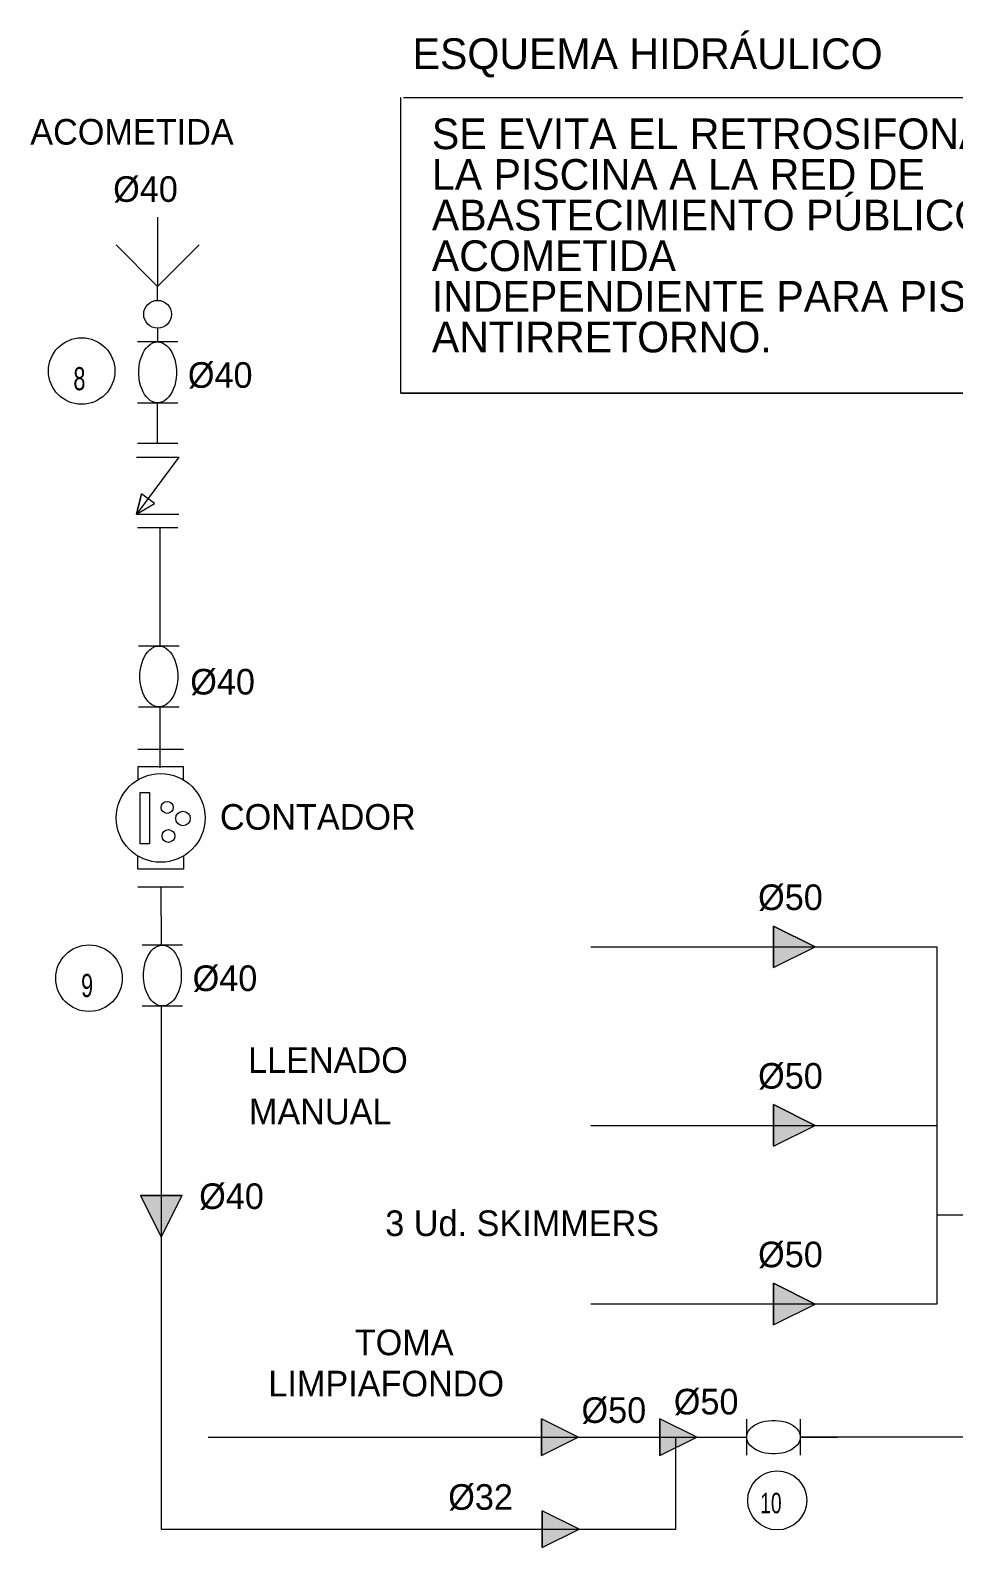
# Model space of a CAD drawing. Header units: millimetres. Extents: x 441156 to 441876, y 4514765 to 4515211.
# Drawn here: x 441278.46 to 441282.27, y 4514771.18 to 4514777.43 of the extents above; entities that cross this region are included whole.
import ezdxf

# ---------------------------------------------------------------- set-up
doc = ezdxf.new("R2010")
doc.units = ezdxf.units.MM
doc.layers.add('01_textos', color=7, linetype='Continuous')
for name, color, linetype, lineweight, true_color in [('05 ESQUEMAS HIDRAULICOS nuevos_dwg _6_', 7, 'Continuous', 18, 0x767676), ('A-DETL', 7, 'Continuous', 50, 0x008000), ('I-FONTANERÍA', 6, 'Continuous', 13, 0xff00ff)]:
    doc.layers.add(name, color=color, linetype=linetype, lineweight=lineweight, true_color=true_color)
for name, color, linetype, lineweight in [('0DM_DETALLES', 7, 'Continuous', 9), ('A-DETL-GENF', 7, 'Continuous', 9), ('A-DETL-THIN', 7, 'Continuous', 9), ('G-ANNO-TEXT', 7, 'Continuous', 9)]:
    doc.layers.add(name, color=color, linetype=linetype, lineweight=lineweight)
doc.styles.add('BERNARDO', font='')
doc.styles.add('Franklin Gothic Book', font='FRABK.TTF', dxfattribs={"height": 0.225})
doc.styles.add('Franklin Gothic Book_1', font='FRABK.TTF', dxfattribs={"width": 0.7, "height": 0.203148})
doc.styles.add('Franklin Gothic Book_2', font='FRABK.TTF', dxfattribs={"width": 0.7, "height": 0.18})
doc.styles.get('BERNARDO').set_extended_font_data('Century Gothic')

# ---------------------------------------------------------------- blocks, each defined once
blk = doc.blocks.new('05 ESQUEMAS HIDRAULICOS nuevos_dwg_F10-1107635-01_ARQ_HIDRAULICA PISCINA ADULTOS')
at = {"layer": '0DM_DETALLES'}
blk.add_line((2547.658, 1581.844), (2547.658, 1581.722), dxfattribs=at)
at = {"layer": '0DM_DETALLES', "flags": 128}
for points in [[(2547.658, 1582.819), (2547.658, 1582.21), (2547.293, 1582.576)], [(2547.658, 1582.088), (2547.658, 1582.21), (2548.024, 1582.576)]]:
    blk.add_lwpolyline(points, dxfattribs=at)
at = {"layer": '0DM_DETALLES'}
blk.add_circle((2547.658, 1581.966), 0.122, dxfattribs=at)
blk = doc.blocks.new('05 ESQUEMAS HIDRAULICOS nuevos_dwg_A$C0F61303F-1107636-01_ARQ_HIDRAULICA PISCINA ADULTOS')
at = {"layer": 'I-FONTANERÍA'}
for p, q in [((2547.878, 1576.421), (2547.522, 1576.421)), ((2547.522, 1575.887), (2547.878, 1575.887))]:
    blk.add_line(p, q, dxfattribs=at)
at = {"layer": 'I-FONTANERÍA', "flags": 128}
blk.add_lwpolyline([(2547.7, 1575.887), (2547.679, 1575.889), (2547.659, 1575.895), (2547.639, 1575.905), (2547.62, 1575.92), (2547.602, 1575.938), (2547.586, 1575.959), (2547.572, 1575.984), (2547.56, 1576.011), (2547.55, 1576.04), (2547.542, 1576.071), (2547.537, 1576.104), (2547.534, 1576.137), (2547.534, 1576.171), (2547.537, 1576.204), (2547.542, 1576.237), (2547.55, 1576.268), (2547.56, 1576.297), (2547.572, 1576.324), (2547.586, 1576.349), (2547.602, 1576.37), (2547.62, 1576.388), (2547.639, 1576.403), (2547.659, 1576.413), (2547.679, 1576.419), (2547.7, 1576.421), (2547.721, 1576.419), (2547.742, 1576.413), (2547.761, 1576.403), (2547.78, 1576.388), (2547.798, 1576.37), (2547.814, 1576.349), (2547.828, 1576.324), (2547.841, 1576.297), (2547.851, 1576.268), (2547.858, 1576.237), (2547.864, 1576.204), (2547.866, 1576.171), (2547.866, 1576.137), (2547.864, 1576.104), (2547.858, 1576.071), (2547.851, 1576.04), (2547.841, 1576.011), (2547.828, 1575.984), (2547.814, 1575.959), (2547.798, 1575.938), (2547.78, 1575.92), (2547.761, 1575.905), (2547.742, 1575.895), (2547.721, 1575.889)], close=True, dxfattribs=at)
blk = doc.blocks.new('05 ESQUEMAS HIDRAULICOS nuevos_dwg_RET-1107637-01_ARQ_HIDRAULICA PISCINA ADULTOS')
at = {"layer": 'I-FONTANERÍA'}
blk.add_line((2547.472, 1580.208), (2547.516, 1580.387), dxfattribs=at)
at = {"layer": 'I-FONTANERÍA', "flags": 128}
blk.add_lwpolyline([(2547.472, 1580.711), (2547.845, 1580.711), (2547.472, 1580.208), (2547.845, 1580.208)], dxfattribs=at)
blk.add_lwpolyline([(2547.63, 1580.302), (2547.516, 1580.387), (2547.472, 1580.208)], close=True, dxfattribs=at)
blk = doc.blocks.new('05 ESQUEMAS HIDRAULICOS nuevos_dwg_A$C0F61303F-1107638-01_ARQ_HIDRAULICA PISCINA ADULTOS')
at = {"layer": 'I-FONTANERÍA'}
for p, q in [((2547.837, 1581.722), (2547.48, 1581.722)), ((2547.48, 1581.188), (2547.837, 1581.188))]:
    blk.add_line(p, q, dxfattribs=at)
at = {"layer": 'I-FONTANERÍA', "flags": 128}
blk.add_lwpolyline([(2547.658, 1581.188), (2547.637, 1581.19), (2547.617, 1581.196), (2547.597, 1581.206), (2547.578, 1581.221), (2547.56, 1581.239), (2547.544, 1581.26), (2547.53, 1581.285), (2547.518, 1581.312), (2547.508, 1581.341), (2547.5, 1581.372), (2547.495, 1581.405), (2547.492, 1581.438), (2547.492, 1581.472), (2547.495, 1581.505), (2547.5, 1581.538), (2547.508, 1581.569), (2547.518, 1581.598), (2547.53, 1581.626), (2547.544, 1581.65), (2547.56, 1581.671), (2547.578, 1581.689), (2547.597, 1581.704), (2547.617, 1581.714), (2547.637, 1581.72), (2547.658, 1581.722), (2547.679, 1581.72), (2547.7, 1581.714), (2547.719, 1581.704), (2547.738, 1581.689), (2547.756, 1581.671), (2547.772, 1581.65), (2547.786, 1581.626), (2547.799, 1581.598), (2547.809, 1581.569), (2547.816, 1581.538), (2547.822, 1581.505), (2547.824, 1581.472), (2547.824, 1581.438), (2547.822, 1581.405), (2547.816, 1581.372), (2547.809, 1581.341), (2547.799, 1581.312), (2547.786, 1581.285), (2547.772, 1581.26), (2547.756, 1581.239), (2547.738, 1581.221), (2547.719, 1581.206), (2547.7, 1581.196), (2547.679, 1581.19)], close=True, dxfattribs=at)
blk = doc.blocks.new('05 ESQUEMAS HIDRAULICOS nuevos_dwg_A$C0F61303F-1107639-01_ARQ_HIDRAULICA PISCINA ADULTOS')
at = {"layer": 'I-FONTANERÍA'}
for p, q in [((2547.847, 1579.05), (2547.49, 1579.05)), ((2547.49, 1578.515), (2547.847, 1578.515))]:
    blk.add_line(p, q, dxfattribs=at)
at = {"layer": 'I-FONTANERÍA', "flags": 128}
blk.add_lwpolyline([(2547.669, 1578.515), (2547.648, 1578.517), (2547.627, 1578.524), (2547.607, 1578.534), (2547.589, 1578.548), (2547.571, 1578.566), (2547.555, 1578.588), (2547.541, 1578.612), (2547.528, 1578.639), (2547.518, 1578.669), (2547.51, 1578.7), (2547.505, 1578.733), (2547.503, 1578.766), (2547.503, 1578.8), (2547.505, 1578.833), (2547.51, 1578.865), (2547.518, 1578.897), (2547.528, 1578.926), (2547.541, 1578.953), (2547.555, 1578.978), (2547.571, 1578.999), (2547.589, 1579.017), (2547.607, 1579.031), (2547.627, 1579.042), (2547.648, 1579.048), (2547.669, 1579.05), (2547.69, 1579.048), (2547.71, 1579.042), (2547.73, 1579.031), (2547.749, 1579.017), (2547.766, 1578.999), (2547.783, 1578.978), (2547.797, 1578.953), (2547.809, 1578.926), (2547.819, 1578.897), (2547.827, 1578.865), (2547.832, 1578.833), (2547.835, 1578.8), (2547.835, 1578.766), (2547.832, 1578.733), (2547.827, 1578.7), (2547.819, 1578.669), (2547.809, 1578.639), (2547.797, 1578.612), (2547.783, 1578.588), (2547.766, 1578.566), (2547.749, 1578.548), (2547.73, 1578.534), (2547.71, 1578.524), (2547.69, 1578.517)], close=True, dxfattribs=at)
blk = doc.blocks.new('05 ESQUEMAS HIDRAULICOS nuevos_dwg_A$C0F61303F-1107646-01_ARQ_HIDRAULICA PISCINA ADULTOS')
at = {"layer": 'I-FONTANERÍA'}
for p, q in [((2556.137, 1572.256), (2556.137, 1571.94)), ((2556.611, 1571.94), (2556.611, 1572.256))]:
    blk.add_line(p, q, dxfattribs=at)
at = {"layer": 'I-FONTANERÍA', "flags": 128}
blk.add_lwpolyline([(2556.611, 1572.098), (2556.609, 1572.079), (2556.603, 1572.061), (2556.594, 1572.043), (2556.581, 1572.027), (2556.565, 1572.011), (2556.547, 1571.997), (2556.525, 1571.984), (2556.501, 1571.973), (2556.475, 1571.964), (2556.447, 1571.957), (2556.418, 1571.953), (2556.389, 1571.951), (2556.359, 1571.951), (2556.329, 1571.953), (2556.301, 1571.957), (2556.273, 1571.964), (2556.247, 1571.973), (2556.223, 1571.984), (2556.201, 1571.997), (2556.182, 1572.011), (2556.166, 1572.027), (2556.154, 1572.043), (2556.144, 1572.061), (2556.139, 1572.079), (2556.137, 1572.098), (2556.139, 1572.116), (2556.144, 1572.134), (2556.154, 1572.152), (2556.166, 1572.169), (2556.182, 1572.184), (2556.201, 1572.199), (2556.223, 1572.211), (2556.247, 1572.222), (2556.273, 1572.231), (2556.301, 1572.238), (2556.329, 1572.242), (2556.359, 1572.245), (2556.389, 1572.245), (2556.418, 1572.242), (2556.447, 1572.238), (2556.475, 1572.231), (2556.501, 1572.222), (2556.525, 1572.211), (2556.547, 1572.199), (2556.565, 1572.184), (2556.581, 1572.169), (2556.594, 1572.152), (2556.603, 1572.134), (2556.609, 1572.116)], close=True, dxfattribs=at)

msp = doc.modelspace()

# ---------------------------------------------------------------- hatches: boundary and pattern name
at = {"layer": 'A-DETL-GENF', "true_color": 0x0000ff}
for points in [[(441281.52435784, 4514773.74172583), (441281.52435784, 4514773.57031971), (441281.69576397, 4514773.65602277)], [(441281.52435784, 4514773.00600081), (441281.52435784, 4514772.83459468), (441281.69576397, 4514772.92029775)], [(441279.08612273, 4514772.63176527), (441278.9147166, 4514772.63176527), (441279.00041967, 4514772.46035914)], [(441281.52435784, 4514772.27027578), (441281.52435784, 4514772.09886966), (441281.69576397, 4514772.18457272)], [(441280.56735248, 4514771.7120534), (441280.56735248, 4514771.5601784), (441280.71922748, 4514771.6361159)], [(441281.05579646, 4514771.7120534), (441281.05579646, 4514771.5601784), (441281.20767146, 4514771.6361159)], [(441280.57078076, 4514771.33279051), (441280.57078076, 4514771.18091551), (441280.72265576, 4514771.25685301)]]:
    msp.add_hatch(color=5, dxfattribs=at).paths.add_polyline_path(points)

# ---------------------------------------------------------------- linework, layer by layer
at = {"layer": 'A-DETL', "color": 7, "lineweight": 9}
for p, q in [((441279.98805055, 4514775.93663815, 0.0000002), (441279.98805055, 4514777.15538815, 0.0000002)), ((441279.99842109, 4514777.15538815, 0.0000002), (441283.93018952, 4514777.15538815, 0.0000002)), ((441279.98805055, 4514775.93663815, 0.0000002), (441283.93018952, 4514775.93663815, 0.0000002)), ((441283.93018952, 4514775.93663815, 0.0000002), (441279.98805055, 4514775.93663815, 0.0000002)), ((441278.99521954, 4514775.38208076, 0.0000002), (441278.99521954, 4514774.89467419, 0.0000002)), ((441278.99523512, 4514774.64448691, 0.0000002), (441278.99523512, 4514774.39347418, 0.0000002)), ((441278.99855943, 4514773.90352154, 0.0000002), (441279.00019524, 4514773.66242835, 0.0000002)), ((441280.7706734, 4514773.65602277, 0.0000002), (441282.19648543, 4514773.65602277, 0.0000002)), ((441282.19648543, 4514773.65602277, 0.0000002), (441282.19648543, 4514772.18457272, 0.0000002)), ((441279.00024972, 4514773.41224106, 0.0000002), (441279.00024972, 4514771.25685301, 0.0000002)), ((441280.7706734, 4514772.92029775, 0.0000002), (441282.19648543, 4514772.92029775, 0.0000002)), ((441282.19648543, 4514772.55243523, 0.0000002), (441282.43119948, 4514772.55243523, 0.0000002)), ((441282.19648543, 4514772.18457272, 0.0000002), (441280.7706734, 4514772.18457272, 0.0000002)), ((441279.19428096, 4514771.6361159, 0.0000002), (441281.12073875, 4514771.6361159, 0.0000002)), ((441281.12073875, 4514771.6361159, 0.0000002), (441281.41293719, 4514771.6361159, 0.0000002)), ((441281.12073875, 4514771.25685301, 0.0000002), (441281.12073875, 4514771.6361159, 0.0000002)), ((441281.12073875, 4514771.6361159, 0.0000002), (441281.41293719, 4514771.6361159, 0.0000002)), ((441283.1854994, 4514771.63617952, 0.0000002), (441281.63505438, 4514771.63617952, 0.0000002)), ((441281.63505438, 4514771.6361159, 0.0000002), (441281.78778493, 4514771.6361159, 0.0000002)), ((441279.00024972, 4514771.25685301, 0.0000002), (441281.12073875, 4514771.25685301, 0.0000002))]:
    msp.add_line(p, q, dxfattribs=at)
at = {"layer": 'A-DETL', "color": 4, "lineweight": 9, "true_color": 0x00ffff}
for p, q in [((441278.98544626, 4514775.72966405, 0.0000002), (441278.98544626, 4514775.89813003, 0.0000002)), ((441278.90437098, 4514774.47053467, 0.0000002), (441279.09274788, 4514774.47053467, 0.0000002)), ((441279.09274788, 4514774.39790274, 0.0000002), (441278.90437098, 4514774.39790274, 0.0000002)), ((441278.90437098, 4514774.39790274, 0.0000002), (441278.90437098, 4514774.34412954, 0.0000002)), ((441279.09274788, 4514774.3435693, 0.0000002), (441279.09274788, 4514774.39790274, 0.0000002)), ((441278.91389395, 4514774.0799381, 0.0000002), (441278.91389395, 4514774.29112052, 0.0000002)), ((441278.91389395, 4514774.29112052, 0.0000002), (441278.95131255, 4514774.29112052, 0.0000002)), ((441278.95131255, 4514774.29112052, 0.0000002), (441278.95131255, 4514774.0799381, 0.0000002)), ((441278.95131255, 4514774.0799381, 0.0000002), (441278.91389395, 4514774.0799381, 0.0000002)), ((441278.90437098, 4514773.97615347, 0.0000002), (441278.90437098, 4514774.02992667, 0.0000002)), ((441279.09274788, 4514774.03048691, 0.0000002), (441279.09274788, 4514773.97615347, 0.0000002)), ((441279.09274788, 4514773.97615347, 0.0000002), (441278.90437098, 4514773.97615347, 0.0000002)), ((441278.90437098, 4514773.90352154, 0.0000002), (441279.09274788, 4514773.90352154, 0.0000002))]:
    msp.add_line(p, q, dxfattribs=at)
at = {"layer": 'A-DETL', "color": 6, "lineweight": 9, "true_color": 0xff00ff}
for p, q in [((441279.06812293, 4514775.72966405, 0.0000002), (441278.90276958, 4514775.72966405, 0.0000002)), ((441279.06812293, 4514775.38208076, 0.0000002), (441278.90276958, 4514775.38208076, 0.0000002))]:
    msp.add_line(p, q, dxfattribs=at)
at = {"layer": 'A-DETL', "color": 5, "lineweight": 9, "true_color": 0x0000ff}
for p, q in [((441281.52435784, 4514773.57031971, 0.0000002), (441281.52435784, 4514773.74172583, 0.0000002)), ((441281.52435784, 4514773.74172583, 0.0000002), (441281.69576397, 4514773.65602277, 0.0000002)), ((441281.52435784, 4514772.83459468, 0.0000002), (441281.52435784, 4514773.00600081, 0.0000002)), ((441281.52435784, 4514773.00600081, 0.0000002), (441281.69576397, 4514772.92029775, 0.0000002)), ((441278.9147166, 4514772.63176527, 0.0000002), (441279.08612273, 4514772.63176527, 0.0000002)), ((441281.52435784, 4514772.09886966, 0.0000002), (441281.52435784, 4514772.27027578, 0.0000002)), ((441281.52435784, 4514772.27027578, 0.0000002), (441281.69576397, 4514772.18457272, 0.0000002)), ((441280.56735248, 4514771.5601784, 0.0000002), (441280.56735248, 4514771.7120534, 0.0000002)), ((441281.05579646, 4514771.5601784, 0.0000002), (441281.05579646, 4514771.7120534, 0.0000002)), ((441280.57078076, 4514771.18091551, 0.0000002), (441280.57078076, 4514771.33279051, 0.0000002))]:
    msp.add_line(p, q, dxfattribs=at)
at = {"layer": 'A-DETL', "color": 7, "lineweight": 9}
for centre, radius in [((441278.67239918, 4514776.02799905, 0.0000002), 0.1371249), ((441278.70256507, 4514773.52668131, 0.0000002), 0.1371249), ((441281.5389288, 4514771.37536942, 0.0000002), 0.1215)]:
    msp.add_circle(centre, radius, dxfattribs=at)
at = {"layer": 'A-DETL', "color": 4, "lineweight": 9, "true_color": 0x00ffff}
for centre, radius in [((441278.99809304, 4514774.18702811, 0.0000002), 0.18293355), ((441279.02482903, 4514774.2304617, 0.0000002), 0.0246688), ((441279.08998138, 4514774.18464829, 0.0000002), 0.02995496), ((441279.03011165, 4514774.11240393, 0.0000002), 0.0264131)]:
    msp.add_circle(centre, radius, dxfattribs=at)
at = {"layer": 'A-DETL-THIN'}
for p, q in [((441281.52435784, 4514773.74172583, 0.0000002), (441281.52435784, 4514773.57031971, 0.0000002)), ((441281.69576397, 4514773.65602277, 0.0000002), (441281.52435784, 4514773.74172583, 0.0000002)), ((441281.52435784, 4514773.57031971, 0.0000002), (441281.69576397, 4514773.65602277, 0.0000002)), ((441281.52435784, 4514773.00600081, 0.0000002), (441281.52435784, 4514772.83459468, 0.0000002)), ((441281.69576397, 4514772.92029775, 0.0000002), (441281.52435784, 4514773.00600081, 0.0000002)), ((441281.52435784, 4514772.83459468, 0.0000002), (441281.69576397, 4514772.92029775, 0.0000002)), ((441279.08612273, 4514772.63176527, 0.0000002), (441278.9147166, 4514772.63176527, 0.0000002)), ((441278.9147166, 4514772.63176527, 0.0000002), (441279.00041967, 4514772.46035914, 0.0000002)), ((441279.00041967, 4514772.46035914, 0.0000002), (441279.08612273, 4514772.63176527, 0.0000002)), ((441281.52435784, 4514772.27027578, 0.0000002), (441281.52435784, 4514772.09886966, 0.0000002)), ((441281.69576397, 4514772.18457272, 0.0000002), (441281.52435784, 4514772.27027578, 0.0000002)), ((441281.52435784, 4514772.09886966, 0.0000002), (441281.69576397, 4514772.18457272, 0.0000002)), ((441280.71922748, 4514771.6361159, 0.0000002), (441280.56735248, 4514771.7120534, 0.0000002)), ((441280.56735248, 4514771.7120534, 0.0000002), (441280.56735248, 4514771.5601784, 0.0000002)), ((441281.20767146, 4514771.6361159, 0.0000002), (441281.05579646, 4514771.7120534, 0.0000002)), ((441281.05579646, 4514771.7120534, 0.0000002), (441281.05579646, 4514771.5601784, 0.0000002)), ((441280.56735248, 4514771.5601784, 0.0000002), (441280.71922748, 4514771.6361159, 0.0000002)), ((441281.05579646, 4514771.5601784, 0.0000002), (441281.20767146, 4514771.6361159, 0.0000002)), ((441280.72265576, 4514771.25685301, 0.0000002), (441280.57078076, 4514771.33279051, 0.0000002)), ((441280.57078076, 4514771.33279051, 0.0000002), (441280.57078076, 4514771.18091551, 0.0000002)), ((441280.57078076, 4514771.18091551, 0.0000002), (441280.72265576, 4514771.25685301, 0.0000002))]:
    msp.add_line(p, q, dxfattribs=at)

# ---------------------------------------------------------------- block references
at = {"layer": '05 ESQUEMAS HIDRAULICOS nuevos_dwg _6_', "color": 7, "xscale": 0.46875, "yscale": 0.46875, "zscale": 0.46875}
msp.add_blockref('05 ESQUEMAS HIDRAULICOS nuevos_dwg_F10-1107635-01_ARQ_HIDRAULICA PISCINA ADULTOS', (440084.77064236, 4514034.71541498, 0.0000002), dxfattribs=at)
at = {"layer": '05 ESQUEMAS HIDRAULICOS nuevos_dwg _6_', "color": 6, "lineweight": 13, "true_color": 0xff00ff, "xscale": 0.46875, "yscale": 0.46875, "zscale": 0.46875}
for name, p in [('05 ESQUEMAS HIDRAULICOS nuevos_dwg_A$C0F61303F-1107638-01_ARQ_HIDRAULICA PISCINA ADULTOS', (440084.77064236, 4514034.71541498, 0.0000002)), ('05 ESQUEMAS HIDRAULICOS nuevos_dwg_RET-1107637-01_ARQ_HIDRAULICA PISCINA ADULTOS', (440084.77064236, 4514034.71541498, 0.0000002)), ('05 ESQUEMAS HIDRAULICOS nuevos_dwg_A$C0F61303F-1107639-01_ARQ_HIDRAULICA PISCINA ADULTOS', (440084.77064236, 4514034.71541498, 0.0000002)), ('05 ESQUEMAS HIDRAULICOS nuevos_dwg_A$C0F61303F-1107636-01_ARQ_HIDRAULICA PISCINA ADULTOS', (440084.77064236, 4514034.71541498, 0.0000002)), ('05 ESQUEMAS HIDRAULICOS nuevos_dwg_A$C0F61303F-1107646-01_ARQ_HIDRAULICA PISCINA ADULTOS', (440083.22376736, 4514034.71541498, 0.0000002))]:
    msp.add_blockref(name, p, dxfattribs=at)

# ---------------------------------------------------------------- texts
at = {"layer": '01_textos', "color": 5, "char_height": 0.1265625, "attachment_point": 1, "style": 'BERNARDO'}
for s, insert, width in [('ESQUEMA HIDRÁULICO', (441280.03644003, 4514777.39842752, 0.0000002), 3.6220646906), ('SE EVITA EL RETROSIFONAJE DEL AGUA DE ', (441280.1156896, 4514777.06848576, 0.0000002), 3.6220646906), ('LA PISCINA A LA RED DE', (441280.1156896, 4514776.90105412, 0.0000002), 3.6220646906), ('ABASTECIMIENTO PÚBLICO AL TENER UNA ', (441280.1156896, 4514776.73362248, 0.0000002), 3.6220646906), ('ACOMETIDA', (441280.1156896, 4514776.56619084, 0.0000002), 3.6220646906), ('INDEPENDIENTE PARA PISCINA CON VÁVULA ', (441280.1156896, 4514776.3987592, 0.0000002), 4.5378382846), ('ANTIRRETORNO.', (441280.1156896, 4514776.23132756, 0.0000002), 3.6220646906)]:
    msp.add_mtext(s, dxfattribs=dict(at, insert=insert, width=width))
at = {"layer": 'G-ANNO-TEXT', "attachment_point": 1}
for s, insert, char_height, width, style in [('ACOMETIDA', (441278.46057373, 4514777.06615887, 0.0000002), 0.10546875, 0.9920882813, 'Franklin Gothic Book'), ('Ø40', (441278.80223446, 4514776.83030392, 0.0000002), 0.10546875, 0.360759375, 'Franklin Gothic Book'), ('Ø40', (441279.11014663, 4514776.0643948, 0.0000002), 0.10546875, 0.360759375, 'Franklin Gothic Book'), ('8', (441278.63840137, 4514776.04408066, 0.0000002), 0.09522563, 0.0749703076, 'Franklin Gothic Book_1'), ('Ø40', (441279.11993549, 4514774.80086793, 0.0000002), 0.10546875, 0.360759375, 'Franklin Gothic Book'), ('CONTADOR', (441279.24222148, 4514774.24397213, 0.0000002), 0.10546875, 0.9413564941, 'Franklin Gothic Book'), ('Ø50', (441281.46026242, 4514773.91297068, 0.0000002), 0.10546875, 0.360759375, 'Franklin Gothic Book'), ('Ø40', (441279.12978226, 4514773.57949418, 0.0000002), 0.10546875, 0.360759375, 'Franklin Gothic Book'), ('9', (441278.67003808, 4514773.54427562, 0.0000002), 0.09522563, 0.0749703076, 'Franklin Gothic Book_1'), ('LLENADO', (441279.35824503, 4514773.24222024, 0.0000002), 0.10546875, 0.7891611328, 'Franklin Gothic Book'), ('Ø50', (441281.46026242, 4514773.17724566, 0.0000002), 0.10546875, 0.360759375, 'Franklin Gothic Book'), ('MANUAL', (441279.36168227, 4514773.02997885, 0.0000002), 0.10546875, 0.7158818848, 'Franklin Gothic Book'), ('Ø40', (441279.15667525, 4514772.68155882, 0.0000002), 0.10546875, 0.360759375, 'Franklin Gothic Book'), ('3 Ud. SKIMMERS', (441279.92355704, 4514772.57000127, 0.0000002), 0.10546875, 1.4374006348, 'Franklin Gothic Book'), ('Ø50', (441281.46026242, 4514772.44152063, 0.0000002), 0.10546875, 0.360759375, 'Franklin Gothic Book'), ('TOMA', (441279.79784348, 4514772.07918466, 0.0000002), 0.10546875, 0.4847704102, 'Franklin Gothic Book'), ('LIMPIAFONDO', (441279.44167375, 4514771.90946934, 0.0000002), 0.10546875, 1.1837416992, 'Franklin Gothic Book'), ('Ø50', (441281.11281273, 4514771.83519143, 0.0000002), 0.10546875, 0.360759375, 'Franklin Gothic Book'), ('Ø50', (441280.73254678, 4514771.80022188, 0.0000002), 0.10546875, 0.360759375, 'Franklin Gothic Book'), ('Ø32', (441280.18321143, 4514771.44237941, 0.0000002), 0.10546875, 0.360759375, 'Franklin Gothic Book'), ('10', (441281.4692843, 4514771.40696982, 0.0000002), 0.084375, 0.1262657812, 'Franklin Gothic Book_2')]:
    msp.add_mtext(s, dxfattribs=dict(at, insert=insert, char_height=char_height, width=width, style=style))

doc.saveas('drawing.dxf')
